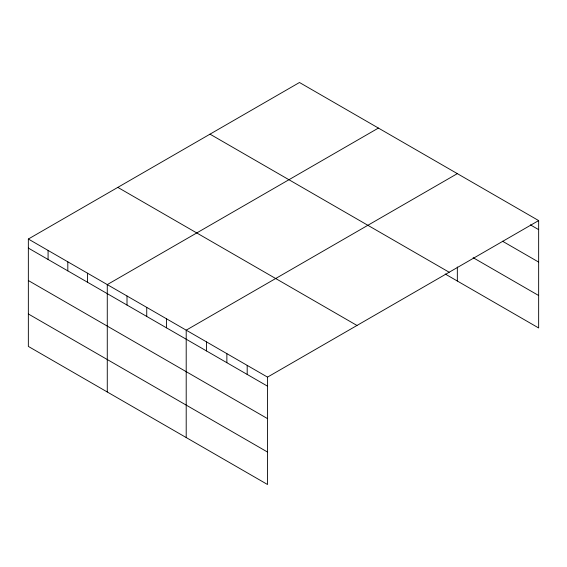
<?xml version="1.0" encoding="UTF-8"?>
<svg xmlns="http://www.w3.org/2000/svg" width="567" height="567" viewBox="0 0 567 567"><rect width="100%" height="100%" fill="white"/><g stroke="black" fill="none" stroke-linecap="round" stroke-linejoin="round"><path stroke-width="0.85" d="M445.187 274.003L538.65 327.967L538.65 220.584L299.482 82.499L28.35 239.033L28.35 346.416L267.518 484.502L267.518 377.119L28.35 239.033M378.409 128.071L107.276 284.606L107.276 391.981M457.335 173.637L186.203 330.171L186.203 437.554M267.518 377.119L538.65 220.584M530.365 224.851L538.65 229.635M502.511 241.216L538.65 262.082M473.147 257.694L538.65 295.513M210.01 134.159L449.177 272.238M117.823 187.379L356.99 325.465M28.35 248.084L267.518 386.17M28.35 280.537L267.518 418.616M28.35 313.969L267.518 452.048M457.335 266.986L457.335 281.019M247.191 365.382L247.191 374.433M226.864 353.645L226.864 362.696M206.53 341.908L206.53 350.959M166.471 318.782L166.471 327.825M146.74 307.385L146.74 316.436M127.008 295.995L127.008 305.046M87.545 273.209L87.545 282.26M67.813 261.819L67.813 270.87M48.082 250.43L48.082 259.473"/></g></svg>
